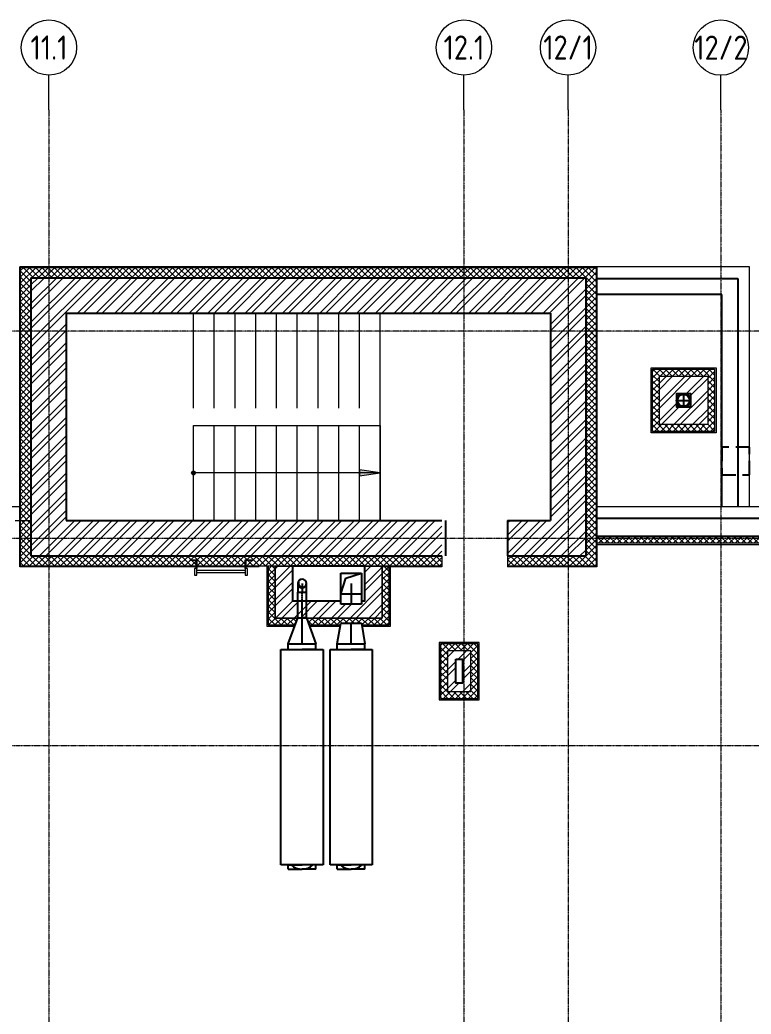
# Model space of a CAD drawing. Header units: millimetres. Extents: x -222892 to 671268, y 0 to 135099.
# Drawn here: x 353098 to 363671, y 120723 to 135099 of the extents above; entities that cross this region are included whole.
import ezdxf
from ezdxf.enums import TextEntityAlignment as Align

# ---------------------------------------------------------------- set-up
doc = ezdxf.new("R2010")
doc.units = ezdxf.units.MM
for name, pattern in [('ACAD_ISO02W100', [15, 12, -3]), ('CENTER2', [28.575, 19.05, -3.175, 3.175, -3.175]), ('HIDDEN', [6, 4, -2]), ('осевая', [2, 1.25, -0.25, 0.25, -0.25])]:
    doc.linetypes.add(name, pattern=pattern)
for name, color, linetype in [('Aks_скрытые_линии', 7, 'HIDDEN'), ('Aks_Схема', 3, 'Continuous'), ('АР_Парапет', 142, 'Continuous'), ('АР_Сущ Несущая стена', 216, 'Continuous'), ('М_дефлектор', 122, 'Continuous'), ('перекр 0.3', 181, 'Continuous'), ('ПРОЕМЫ ОВ', 173, 'Continuous')]:
    doc.layers.add(name, color=color, linetype=linetype)
for name, color, linetype, lineweight in [('АР_Лестницы', 250, 'Continuous', 15), ('АР_Навесной фасад', 190, 'Continuous', 5), ('АР_Перегородки кирпич', 244, 'Continuous', 5), ('АР_Перегородки_кирпич_Штрих', 244, 'Continuous', 5), ('АР_Размеры дверей', 15, 'Continuous', 5), ('АР_Утеплитель', 154, 'Continuous', 5), ('АР_Штрих утеплитель', 24, 'Continuous', 5), ('АР_Штриховка кирпич', 250, 'Continuous', 5), ('КР_Оси', 7, 'Continuous', 5), ('М_0_В35', 142, 'Continuous', 25), ('пунктир', 251, 'Continuous', 5), ('Специальное оборудование', 7, 'Continuous', 5)]:
    doc.layers.add(name, color=color, linetype=linetype, lineweight=lineweight)
doc.styles.add('ISOCPEUR', font='isocpeur.ttf', dxfattribs={"width": 0.85})

# ---------------------------------------------------------------- blocks, each defined once
blk = doc.blocks.new('LADDER_12760 - LADDER_12760-5164013-3_1 этаж')
at = {"layer": 'Специальное оборудование'}
for p, q in [((25, 95), (-50, 95)), ((-50, 95), (-50, 88)), ((-50, 88), (18, 88)), ((0, 0), (25, 0)), ((0, -76.2), (0, 0)), ((18, 88), (18, 0)), ((25, 0), (25, 95)), ((25, 0), (25, -76.2)), ((575, 95), (575, 0)), ((650, 95), (575, 95)), ((575, 0), (600, 0)), ((575, -76.2), (575, 0)), ((582, 0), (582, 88)), ((582, 88), (650, 88)), ((600, 0), (600, -76.2)), ((650, 88), (650, 95)), ((25, -76.2), (0, -76.2)), ((25, -25.4), (575, -25.4)), ((575, -45.4), (25, -45.4)), ((600, -76.2), (575, -76.2))]:
    blk.add_line(p, q, dxfattribs=at)
blk = doc.blocks.new('A$Cd8bddbec')
at = {"color": 251, "linetype": 'ByBlock'}
for points in [[(-175, 0), (175, 0)], [(-2, 175), (-2, -175)]]:
    blk.add_lwpolyline(points, dxfattribs=at)
blk.add_circle((0, 0), 175, dxfattribs=at)
at = {"layer": 'М_дефлектор'}
blk.add_circle((-2, 0), 200, dxfattribs=at)
blk = doc.blocks.new('*U4608')
at = {"linetype": 'ByBlock'}
for p, q in [((-15.55, -3.05), (-15.55, 3.05)), ((-15.55, 3.05), (15.55, 3.05)), ((15.55, 3.05), (15.55, -3.05)), ((15.55, -3.05), (-15.55, -3.05))]:
    blk.add_line(p, q, dxfattribs=at)
blk = doc.blocks.new('Aks_rs_mixed_400x200_to_125_375_wipe')
at = {"color": 0, "linetype": 'ByBlock', "lineweight": -2}
blk.add_wipeout([(-2, 0), (2, 0), (0.625, 3.75), (-0.625, 3.75)], dxfattribs=at)
blk = doc.blocks.new('Aks_rs_mixed_400x200_to_125_375')
at = {"color": 0, "linetype": 'ByBlock', "lineweight": -2}
blk.add_blockref('Aks_rs_mixed_400x200_to_125_375_wipe', (0, 0), dxfattribs=at)
for p, q in [((-2, 0), (-0.625, 3.75)), ((-0.625, 3.75), (0.625, 3.75)), ((0.625, 3.75), (2, 0)), ((-2, 0), (2, 0))]:
    blk.add_line(p, q, dxfattribs=at)
at = {"layer": 'Aks_Схема'}
blk.add_line((0, 0), (0, 3.75), dxfattribs=at)
blk = doc.blocks.new('Aks_rs_rect_400x200_to_300x300_300_wipe')
at = {"color": 0, "linetype": 'ByBlock', "lineweight": -2}
blk.add_wipeout([(-2, 0), (2, 0), (1.5, 3), (-1.5, 3)], dxfattribs=at)
blk = doc.blocks.new('Aks_rs_rect_400x200_to_300x300_300')
at = {"color": 0, "linetype": 'ByBlock', "lineweight": -2}
blk.add_blockref('Aks_rs_rect_400x200_to_300x300_300_wipe', (0, 0), dxfattribs=at)
for p, q in [((-2, 0), (-1.5, 3)), ((-1.5, 3), (1.5, 3)), ((1.5, 3), (2, 0)), ((-2, 0), (2, 0))]:
    blk.add_line(p, q, dxfattribs=at)
at = {"layer": 'Aks_Схема'}
blk.add_line((0, 0), (0, 3), dxfattribs=at)
blk = doc.blocks.new('Aks_es_drop_rnd_125_125_wipe')
at = {"color": 0, "linetype": 'ByBlock', "lineweight": -2}
blk.add_wipeout([(-0.62, 0), (-0.62, 0.07), (-0.61, 0.13), (-0.59, 0.19), (-0.57, 0.25), (-0.54, 0.31), (-0.51, 0.37), (-0.46, 0.42), (-0.42, 0.46), (-0.37, 0.51), (-0.31, 0.54), (-0.25, 0.57), (-0.19, 0.59), (-0.13, 0.61), (-0.07, 0.62), (0, 0.62), (0.07, 0.62), (0.13, 0.61), (0.19, 0.59), (0.25, 0.57), (0.31, 0.54), (0.37, 0.51), (0.42, 0.46), (0.46, 0.42), (0.51, 0.37), (0.54, 0.31), (0.57, 0.25), (0.59, 0.19), (0.61, 0.13), (0.62, 0.07), (0.62, 0), (0.62, -1.25), (-0.62, -1.25)], dxfattribs=at)
blk = doc.blocks.new('Aks_es_drop_rnd_125_125')
at = {"color": 0, "linetype": 'ByBlock', "lineweight": -2}
blk.add_arc((0, 0), 0.625, 0, 180, dxfattribs=at)
blk.add_blockref('Aks_es_drop_rnd_125_125_wipe', (0, 0), dxfattribs=at)
for p, q in [((-0.62, 0), (-0.62, -1.25)), ((0.62, 0), (0.62, -1.25)), ((-0.62, -1.25), (0.62, -1.25))]:
    blk.add_line(p, q, dxfattribs=at)
at = {"color": 200, "linetype": 'CENTER2', "lineweight": -2}
blk.add_line((0, 0), (0, -1.25), dxfattribs=at)
at = {"color": 0, "linetype": 'ByBlock', "lineweight": -2}
blk.add_arc((0, 0), 0.625, 0, 180, dxfattribs=at)
at = {"layer": 'Aks_скрытые_линии'}
for centre, radius, start, end in [((0, 0), 0.625, 180, 0), ((0.11, 0.11), 0.644, 149.0362, 300.9638)]:
    blk.add_arc(centre, radius, start, end, dxfattribs=at)
at = {"layer": 'Aks_Схема'}
blk.add_line((0, 0), (0, -1.25), dxfattribs=at)
blk = doc.blocks.new('Aks_es_drop_rect_300_300_100_50_50_wipe')
at = {"color": 0, "linetype": 'ByBlock', "lineweight": -2}
blk.add_wipeout([(-1.5, 1.5), (1.5, 1.5), (1.5, -3), (-1.5, -3)], dxfattribs=at)
blk = doc.blocks.new('Aks_es_drop_rect_300_300_100_50_50')
at = {"color": 0, "linetype": 'ByBlock', "lineweight": -2}
blk.add_blockref('Aks_es_drop_rect_300_300_100_50_50_wipe', (0, 0), dxfattribs=at)
for p, q in [((-1.5, 1.5), (1.5, 1.5)), ((-1.5, -3), (-1.5, 1.5)), ((1.5, 1.5), (1.5, -3)), ((1.5, -3), (-1.5, -3))]:
    blk.add_line(p, q, dxfattribs=at)
at = {"layer": 'Aks_скрытые_линии'}
for p, q in [((-0.75, 0.75), (1.5, 1.5)), ((-1.5, -1.5), (-0.75, 0.75)), ((-1.5, -1.5), (1.5, -1.5))]:
    blk.add_line(p, q, dxfattribs=at)
at = {"layer": 'Aks_Схема'}
blk.add_line((0, 0), (0, -3), dxfattribs=at)
blk = doc.blocks.new('*U4458')
h = blk.add_hatch(color=256)
h.dxf.hatch_style = 1
edge = h.paths.add_edge_path()
edge.add_arc((0, 0), 27.6, 359.64, 719.64)
h = blk.add_hatch(color=256)
h.dxf.hatch_style = 1
h.paths.add_polyline_path([(2400, -44), (2400, 44), (2700, 0)])
blk.add_line((2700, 0), (0, 0))
blk.add_lwpolyline([(2400, 44), (2400, -44), (2700, 0), (2400, 44)])
blk.add_circle((0, 0), 27.6)
blk = doc.blocks.new('*U5879')
at = {"color": 0, "linetype": 'ByBlock', "lineweight": -2, "ltscale": 10}
blk.add_line((0, 0), (-71487, 0), dxfattribs=at)
blk = doc.blocks.new('*U5880')
at = {"color": 0, "linetype": 'ByBlock', "lineweight": -2, "ltscale": 10}
blk.add_line((0, 0), (-71487, 0), dxfattribs=at)
blk = doc.blocks.new('*U5881')
at = {"color": 0, "linetype": 'ByBlock', "lineweight": -2, "ltscale": 10}
blk.add_line((0, 0), (-71487, 0), dxfattribs=at)
blk = doc.blocks.new('*U5891')
at = {"color": 0, "linetype": 'Continuous', "lineweight": -2}
blk.add_line((0, 0), (0, 500), dxfattribs=at)
at = {"color": 0, "linetype": 'ByBlock', "lineweight": -2, "ltscale": 10}
blk.add_line((0, 0), (0, -53278), dxfattribs=at)
at = {"color": 0, "linetype": 'Continuous', "lineweight": -2}
blk.add_circle((0, 900), 400, dxfattribs=at)
at = {"color": 0, "linetype": 'Continuous', "lineweight": -2, "style": 'ISOCPEUR', "width": 0.85}
blk.add_text('11.1', height=350, dxfattribs=at).set_placement((0, 900), align=Align.MIDDLE_CENTER)
blk = doc.blocks.new('*U5892')
at = {"color": 0, "linetype": 'Continuous', "lineweight": -2}
blk.add_line((0, 0), (0, 500), dxfattribs=at)
at = {"color": 0, "linetype": 'ByBlock', "lineweight": -2, "ltscale": 10}
blk.add_line((0, 0), (0, -28823), dxfattribs=at)
at = {"color": 0, "linetype": 'Continuous', "lineweight": -2}
blk.add_circle((0, 900), 400, dxfattribs=at)
at = {"color": 0, "linetype": 'Continuous', "lineweight": -2, "style": 'ISOCPEUR', "width": 0.85}
blk.add_text('12.1', height=350, dxfattribs=at).set_placement((0, 900), align=Align.MIDDLE_CENTER)
blk = doc.blocks.new('*U5893')
at = {"color": 0, "linetype": 'Continuous', "lineweight": -2}
blk.add_line((0, 0), (0, 500), dxfattribs=at)
at = {"color": 0, "linetype": 'ByBlock', "lineweight": -2, "ltscale": 10}
blk.add_line((0, 0), (0, -28823), dxfattribs=at)
at = {"color": 0, "linetype": 'Continuous', "lineweight": -2}
blk.add_circle((0, 900), 400, dxfattribs=at)
at = {"color": 0, "linetype": 'Continuous', "lineweight": -2, "style": 'ISOCPEUR', "width": 0.85}
blk.add_text('12/1', height=350, dxfattribs=at).set_placement((0, 900), align=Align.MIDDLE_CENTER)
blk = doc.blocks.new('*U5894')
at = {"color": 0, "linetype": 'Continuous', "lineweight": -2}
blk.add_line((0, 0), (0, 500), dxfattribs=at)
at = {"color": 0, "linetype": 'ByBlock', "lineweight": -2, "ltscale": 10}
blk.add_line((0, 0), (0, -28821.751551), dxfattribs=at)
at = {"color": 0, "linetype": 'Continuous', "lineweight": -2}
blk.add_circle((0, 900), 400, dxfattribs=at)
at = {"color": 0, "linetype": 'Continuous', "lineweight": -2, "style": 'ISOCPEUR', "width": 0.85}
blk.add_text('12/2', height=350, dxfattribs=at).set_placement((0, 900), align=Align.MIDDLE_CENTER)
blk = doc.blocks.new('A$C4c190d01')
at = {"layer": 'КР_Оси', "linetype": 'осевая'}
for name, p in [('*U5891', (23569.9, 78593.6)), ('*U5892', (29569.9, 78593.6)), ('*U5893', (31074.9, 78593.6)), ('*U5894', (33284.9, 78592.1)), ('*U5881', (61698.3, 75395)), ('*U5880', (61698.3, 72395)), ('*U5879', (61698.3, 69395))]:
    blk.add_blockref(name, p, dxfattribs=at)

msp = doc.modelspace()

# ---------------------------------------------------------------- hatches: boundary and pattern name
at = {"layer": 'АР_Перегородки_кирпич_Штрих', "ltscale": 500}
h = msp.add_hatch(dxfattribs=at)
h.set_pattern_fill('ANSI32', color=256, scale=20)
h.paths.add_polyline_path([(363043.4, 129247.5), (362344.3, 129247.5), (362344.3, 129947.5), (363043.4, 129947.5)])
h.paths.add_polyline_path([(362793.4, 129497.5), (362594.3, 129497.5), (362594.3, 129697.5), (362793.4, 129697.5)], flags=16)
h = msp.add_hatch(dxfattribs=at)
h.set_pattern_fill('ANSI32', color=256, scale=20)
h.paths.add_polyline_path([(357038.7, 126700.5), (358087.7, 126700.5), (358087.7, 127201), (357038.7, 127201)], flags=16)
h.paths.add_polyline_path([(356788.7, 127201), (358337.7, 127201), (358337.7, 126450.5), (356788.7, 126450.5)])
h = msp.add_hatch(dxfattribs=at)
h.set_pattern_fill('ANSI32', color=256, scale=20)
h.paths.add_polyline_path([(359499.2, 125857.7), (359399.2, 125857.7), (359399.2, 125507.7), (359499.2, 125507.7)], flags=16)
h.paths.add_polyline_path([(359619.2, 125977.7), (359279.2, 125977.7), (359279.2, 125387.7), (359619.2, 125387.7)])
at = {"layer": 'АР_Утеплитель', "ltscale": 100}
h = msp.add_hatch(dxfattribs=at)
h.set_pattern_fill('ANSI37', color=256, scale=20)
h.paths.add_polyline_path([(359518.7, 131370.7), (353258.7, 131370.7), (353258.7, 127860.7), (353258.7, 127350.7), (359195, 127350.7), (359204.3, 127200.7), (353107.5, 127200.7), (353107.5, 131520.7), (359518.7, 131520.7)])
h = msp.add_hatch(dxfattribs=at)
h.set_pattern_fill('ANSI37', color=256, scale=20)
h.paths.add_polyline_path([(361428.7, 127200.7), (360149.7, 127200.7), (360149.7, 127350.7), (361278.7, 127350.7), (361278.7, 131370.7), (359518.7, 131370.7), (359518.7, 131520.7), (361428.7, 131520.7), (361428.7, 128010.7), (361438, 128010.7)])
at = {"layer": 'АР_Утеплитель', "ltscale": 500}
h = msp.add_hatch(dxfattribs=at)
h.set_pattern_fill('ANSI37', color=256, scale=20)
h.paths.add_polyline_path([(363143.4, 129147.5), (362244.3, 129147.5), (362244.3, 130047.5), (363143.4, 130047.5)])
h.paths.add_polyline_path([(363043.4, 129247.5), (362344.3, 129247.5), (362344.3, 129947.5), (363043.4, 129947.5)], flags=16)
h = msp.add_hatch(dxfattribs=at)
h.set_pattern_fill('ANSI37', color=256, scale=20)
h.paths.add_polyline_path([(358437.7, 127200.7), (358337.7, 127200.7), (358337.7, 126450.5), (356788.7, 126450.5), (356788.7, 127200.7), (356688.7, 127200.7), (356688.7, 126350.5), (358437.7, 126350.5)])
h = msp.add_hatch(dxfattribs=at)
h.set_pattern_fill('ANSI37', color=256, scale=20)
h.paths.add_polyline_path([(359619.2, 125387.7), (359279.2, 125387.7), (359279.2, 125977.7), (359619.2, 125977.7)], flags=16)
h.paths.add_polyline_path([(359719.2, 125287.7), (359179.2, 125287.7), (359179.2, 126077.7), (359719.2, 126077.7)])
at = {"layer": 'АР_Штрих утеплитель', "ltscale": 500}
h = msp.add_hatch(dxfattribs=at)
h.set_pattern_fill('ANSI37', color=256, scale=20)
h.paths.add_polyline_path([(361438, 127630.7), (386677.5, 127630.7), (386677.5, 127530.7), (361438, 127530.7)])
at = {"layer": 'АР_Штриховка кирпич', "ltscale": 100}
h = msp.add_hatch(dxfattribs=at)
h.set_pattern_fill('ANSI32', color=256, scale=20)
h.paths.add_polyline_path([(359518.7, 131370.7), (353258.7, 131370.7), (353258.7, 127860.7), (353258.7, 127350.7), (359199.7, 127350.7), (359199.7, 127860.7), (353768.7, 127860.7), (353768.7, 130860.7), (359518.7, 130860.7)])
h = msp.add_hatch(dxfattribs=at)
h.set_pattern_fill('ANSI32', color=256, scale=20)
h.paths.add_polyline_path([(362875.6, 128908.6), (362838.6, 128908.6)])
h.paths.add_polyline_path([(361278.7, 127350.7), (361278.7, 131370.7), (359518.7, 131370.7), (359518.7, 130860.7), (360768.7, 130860.7), (360768.7, 127860.7), (360148.9, 127855.7), (360150.4, 127345.7)])
h.paths.add_polyline_path([(361278.7, 127639.3), (361278.7, 127630.2), (361278.7, 127659.5)], flags=17)

# ---------------------------------------------------------------- linework, layer by layer
at = {"layer": 'АР_Лестницы', "ltscale": 100}
for p, q in [((355608.7, 129485.7), (355608.7, 130860.7)), ((355908.7, 129485.7), (355908.7, 130860.7)), ((356208.7, 129485.7), (356208.7, 130860.7)), ((356508.7, 129485.7), (356508.7, 130860.7)), ((356808.7, 129485.7), (356808.7, 130860.7)), ((357108.7, 129485.7), (357108.7, 130860.7)), ((357408.7, 129485.7), (357408.7, 130860.7)), ((357708.7, 129485.7), (357708.7, 130860.7)), ((358008.7, 129485.7), (358008.7, 130860.7)), ((358308.7, 129610.7), (358308.7, 130860.7)), ((358308.7, 129110.7), (358308.7, 129610.7)), ((355608.7, 129110.7), (355608.7, 129235.7)), ((355908.7, 127860.7), (355908.7, 129235.7)), ((356208.7, 127860.7), (356208.7, 129235.7)), ((356508.7, 127860.7), (356508.7, 129235.7)), ((356808.7, 127860.7), (356808.7, 129235.7)), ((357108.7, 127860.7), (357108.7, 129235.7)), ((357408.7, 127860.7), (357408.7, 129235.7)), ((357708.7, 127860.7), (357708.7, 129235.7)), ((358008.7, 127860.7), (358008.7, 129235.7)), ((358308.7, 127860.7), (358308.7, 129110.7))]:
    msp.add_line(p, q, dxfattribs=at)
msp.add_lwpolyline([(355608.7, 129235.7), (358308.7, 129235.7), (358308.7, 127860.7), (355608.7, 127860.7)], close=True, dxfattribs=at)
at = {"layer": 'АР_Навесной фасад', "ltscale": 100}
for p, q in [((361438, 131530.7), (353097.5, 131530.7)), ((363647.5, 131530.7), (361438, 131530.7)), ((363647.5, 128060.7), (363647.5, 131530.7)), ((353108.7, 128060.7), (344977.5, 128060.7)), ((387207.5, 128060.7), (361438.7, 128060.7)), ((359199.7, 127350.7), (359199.7, 127190.7)), ((360149.7, 127350.7), (360149.7, 127190.7)), ((360149.7, 127350.7), (360149.7, 127190.7)), ((361428.7, 127200.7), (360149.7, 127200.7))]:
    msp.add_line(p, q, dxfattribs=at)
for points in [[(356558.7, 127190.7), (353097.5, 127190.7), (353097.5, 131530.7), (361438.7, 131530.7), (361438.7, 128020.7)], [(353098.7, 131530.7), (361438.7, 131530.7), (361438.7, 128020.7)], [(359199.7, 127200.7), (353107.5, 127200.7), (353107.5, 131520.7), (361428.7, 131520.7), (361428.7, 127200.7)], [(361438, 131530.7), (361438, 127190.7), (360149.7, 127190.7)], [(359199.7, 127190.7), (358307.7, 127190.7)]]:
    msp.add_lwpolyline(points, dxfattribs=at)
at = {"layer": 'АР_Парапет', "ltscale": 500}
for p, q in [((361438, 131360.7), (363477.5, 131360.7)), ((363477.5, 131360.7), (363477.5, 128060.7)), ((363247.5, 131130.7), (361438, 131130.7)), ((363247.5, 128060.7), (363247.5, 131130.7)), ((387037.5, 127890.7), (361438, 127890.7)), ((386777.5, 127630.7), (361438, 127630.7))]:
    msp.add_line(p, q, dxfattribs=at)
at = {"layer": 'АР_Перегородки кирпич', "linetype": 'Continuous', "ltscale": 100}
for points in [[(363163.4, 129127.5), (362224.3, 129127.4), (362224.3, 130067.4), (363163.4, 130067.5)], [(363143.4, 129147.5), (362244.3, 129147.5), (362244.3, 130047.5), (363143.4, 130047.5)], [(363043.4, 129247.5), (362344.3, 129247.5), (362344.3, 129947.5), (363043.4, 129947.5)], [(362793.4, 129497.5), (362594.3, 129497.5), (362594.3, 129697.5), (362793.4, 129697.5)], [(359619.2, 125977.7), (359279.2, 125977.7), (359279.2, 125387.7), (359619.2, 125387.7)], [(359499.2, 125857.7), (359399.2, 125857.7), (359399.2, 125507.7), (359499.2, 125507.7)]]:
    msp.add_lwpolyline(points, close=True, dxfattribs=at)
msp.add_lwpolyline([(356788.7, 127200.7), (356788.7, 126450.5), (358337.7, 126450.5), (358337.7, 127200.7)], dxfattribs=at)
at = {"layer": 'АР_Размеры дверей', "ltscale": 500}
msp.add_lwpolyline([(356788.7, 127200.7), (358337.7, 127200.7), (358337.7, 126450.5), (356788.7, 126450.5)], close=True, dxfattribs=at)
at = {"layer": 'АР_Сущ Несущая стена', "ltscale": 100}
for p, q in [((353258.7, 131370.7), (361278.7, 131370.7)), ((353258.7, 131370.7), (353258.7, 127350.7)), ((361278.7, 131370.7), (361278.7, 127350.7)), ((353768.7, 130860.7), (360768.7, 130860.7)), ((353768.7, 130860.7), (353768.7, 127860.7)), ((360768.7, 130860.7), (360768.7, 127860.7)), ((353768.7, 127860.7), (359199.7, 127860.7)), ((359249.7, 127860.7), (359249.7, 127350.7)), ((360149.7, 127860.7), (360149.7, 127350.7)), ((360149.7, 127860.7), (360768.7, 127860.7)), ((353258.7, 127350.7), (359199.7, 127350.7)), ((360149.7, 127350.7), (361278.7, 127350.7))]:
    msp.add_line(p, q, dxfattribs=at)
at = {"layer": 'АР_Утеплитель', "ltscale": 500}
for points in [[(356668.7, 127200.7), (356668.7, 126330.5), (358457.7, 126330.5), (358457.7, 127200.7)], [(356688.7, 127200.7), (356688.7, 126350.5), (358437.7, 126350.5), (358437.7, 127200.7)]]:
    msp.add_lwpolyline(points, dxfattribs=at)
for points in [[(359739.2, 126097.7), (359159.2, 126097.7), (359159.2, 125267.7), (359739.2, 125267.7)], [(359719.2, 126077.7), (359179.2, 126077.7), (359179.2, 125287.7), (359719.2, 125287.7)]]:
    msp.add_lwpolyline(points, close=True, dxfattribs=at)
at = {"layer": 'АР_Штрих утеплитель', "ltscale": 500}
for p, q in [((386677.5, 127530.7), (361438, 127530.7)), ((386657.5, 127510.7), (361438, 127510.7))]:
    msp.add_line(p, q, dxfattribs=at)
at = {"layer": 'М_0_В35', "linetype": 'Continuous'}
for p, q in [((357115.2, 126452.4), (357115.2, 126825.8)), ((357115.2, 126825.8), (357177.7, 126825.8)), ((357240.2, 126825.8), (357177.7, 126825.8)), ((357240.2, 126452.4), (357240.2, 126825.8)), ((357115.2, 126452.4), (357177.7, 126452.4)), ((357240.2, 126452.4), (357177.7, 126452.4)), ((356977.7, 125993.1), (356977.7, 126077.4)), ((356977.7, 126077.4), (357177.7, 126077.4)), ((357377.7, 126077.4), (357177.7, 126077.4)), ((357377.7, 125993.1), (357377.7, 126077.4)), ((357687.7, 125993.1), (357687.7, 126077.4)), ((357687.7, 126077.4), (357887.7, 126077.4)), ((358087.7, 126077.4), (357887.7, 126077.4)), ((358087.7, 125993.1), (358087.7, 126077.4)), ((356977.7, 125993.1), (357177.7, 125993.1)), ((357377.7, 125993.1), (357177.7, 125993.1)), ((357687.7, 125993.1), (357887.7, 125993.1)), ((358087.7, 125993.1), (357887.7, 125993.1)), ((356977.7, 122818.8), (356977.7, 122883.1)), ((356977.7, 122883.1), (357177.7, 122883.1)), ((356977.7, 122818.8), (357177.7, 122818.8)), ((357377.7, 122883.1), (357177.7, 122883.1)), ((357377.7, 122818.8), (357177.7, 122818.8)), ((357377.7, 122818.8), (357377.7, 122883.1)), ((357687.7, 122818.8), (357687.7, 122883.1)), ((357687.7, 122883.1), (357887.7, 122883.1)), ((357687.7, 122818.8), (357887.7, 122818.8)), ((358087.7, 122883.1), (357887.7, 122883.1)), ((358087.7, 122818.8), (357887.7, 122818.8)), ((358087.7, 122818.8), (358087.7, 122883.1))]:
    msp.add_line(p, q, dxfattribs=at)
at = {"layer": 'М_0_В35', "color": 200, "linetype": 'CENTER2'}
msp.add_line((357177.7, 126452.4), (357177.7, 126825.8), dxfattribs=at)
at = {"layer": 'М_0_В35'}
for centre in [(357177.7, 123043.6), (357887.7, 123043.6)]:
    msp.add_arc(centre, 224.8, 225.53454, 314.46546, dxfattribs=at)
at = {"layer": 'перекр 0.3', "linetype": 'HIDDEN', "ltscale": 50}
msp.add_lwpolyline([(363247.5, 128521.1), (363647.5, 128521.1), (363647.5, 128918.9), (363247.5, 128918.9)], close=True, dxfattribs=at)
msp.add_lwpolyline([(363247.5, 128521.1), (363647.5, 128521.1), (363647.5, 128918.9), (363247.5, 128918.9)], close=True, dxfattribs=at)
at = {"layer": 'ПРОЕМЫ ОВ', "ltscale": 500}
for points in [[(362793.4, 129497.5), (362594.3, 129497.5), (362594.3, 129697.5), (362793.4, 129697.5)], [(357038.7, 126700.5), (358087.7, 126700.5), (358087.7, 127201), (357038.7, 127201)], [(359399.2, 125857.7), (359499.2, 125857.7), (359499.2, 125507.7), (359399.2, 125507.7)]]:
    msp.add_lwpolyline(points, close=True, dxfattribs=at)
at = {"layer": 'пунктир', "linetype": 'ACAD_ISO02W100', "ltscale": 50}
msp.add_line((344777.5, 127860.7), (353257.5, 127860.7), dxfattribs=at)

# ---------------------------------------------------------------- block references
at = {"layer": 'АР_Лестницы', "ltscale": 100}
msp.add_blockref('*U4458', (355608.7, 128548.2), dxfattribs=at)
at = {"layer": 'М_0_В35', "linetype": 'ByBlock', "xscale": 100, "yscale": 100, "zscale": 100, "rotation": 269.999999999996}
for p in [(357177.7, 124438.1), (357887.7, 124438.1)]:
    msp.add_blockref('*U4608', p, dxfattribs=at)
at = {"layer": 'М_дефлектор', "xscale": 0.5, "yscale": 0.5, "zscale": 0.5}
msp.add_blockref('A$Cd8bddbec', (362694.3, 129597.5), dxfattribs=at)
at = {"layer": 'Специальное оборудование', "xscale": -1.2705, "yscale": 1.2705, "zscale": 1.2705}
msp.add_blockref('LADDER_12760 - LADDER_12760-5164013-3_1 этаж', (356387.3, 127168.9), dxfattribs=at)

# ---------------------------------------------------------------- next in the draw order: block references
at = {"layer": 'М_0_В35', "linetype": 'Continuous', "xscale": 100, "yscale": 100, "zscale": 100}
for name, p in [('Aks_es_drop_rect_300_300_100_50_50', (357887.7, 126950.8)), ('Aks_es_drop_rnd_125_125', (357177.7, 126950.8)), ('Aks_rs_mixed_400x200_to_125_375', (357177.7, 126077.4)), ('Aks_rs_rect_400x200_to_300x300_300', (357887.7, 126077.4))]:
    msp.add_blockref(name, p, dxfattribs=at)

# ---------------------------------------------------------------- next in the draw order: block references
at = {"layer": 'КР_Оси'}
msp.add_blockref('A$C4c190d01', (329948.8, 55205.7), dxfattribs=at)

doc.saveas('drawing.dxf')
